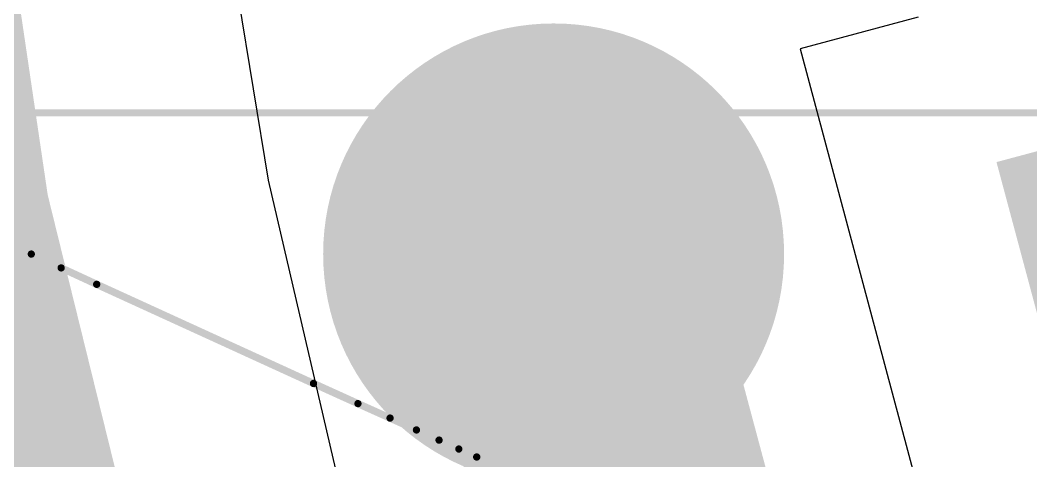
# Model space of a CAD drawing. Header units: inches. Extents: x -7 to 348, y -14 to 159.
# Drawn here: x 14.682 to 16.443, y 14.944 to 15.711 of the extents above; entities that cross this region are included whole.
import ezdxf

# ---------------------------------------------------------------- set-up
doc = ezdxf.new("R2010")
doc.units = ezdxf.units.IN
for name, color, linetype in [('Bottom Layer', 5, 'Continuous'), ('Bottom Solder', 6, 'Continuous'), ('Dimension', 6, 'Continuous'), ('Drill Drawing', 1, 'Continuous'), ('Fabrication', 76, 'Continuous'), ('Top Layer', 1, 'Continuous'), ('Top Solder', 216, 'Continuous'), ('Via Holes', 16, 'Continuous')]:
    doc.layers.add(name, color=color, linetype=linetype)

msp = doc.modelspace()

# ---------------------------------------------------------------- hatches: boundary and pattern name
at = {"layer": 'Bottom Layer'}
h = msp.add_hatch(color=5, dxfattribs=at)
edge = h.paths.add_edge_path()
edge.add_arc((15.6115, 15.3041), 0.3, 0, 360)
at = {"layer": 'Bottom Solder'}
h = msp.add_hatch(color=6, dxfattribs=at)
edge = h.paths.add_edge_path()
edge.add_arc((15.6115, 15.3041), 0.4016, 0, 360)
at = {"layer": 'Top Layer'}
h = msp.add_hatch(color=1, dxfattribs=at)
edge = h.paths.add_edge_path()
edge.add_arc((15.6115, 15.3041), 0.3, 0, 360)
at = {"layer": 'Top Solder'}
msp.add_hatch(color=216, dxfattribs=at).paths.add_polyline_path([(17.2556, 15.6979), (17.5153, 14.7289), (16.6429, 14.4951), (16.3832, 15.4642)])
at = {"layer": 'Via Holes'}
h = msp.add_hatch(color=7, dxfattribs=at)
edge = h.paths.add_edge_path()
edge.add_arc((15.6115, 15.3041), 0.15, 0, 360)

# ---------------------------------------------------------------- linework, layer by layer
at = {"layer": 'Dimension'}
msp.add_lwpolyline([(58.31, 19.467, 0.254, 0.254, 1), (13.31, 19.467, 0.254, 0.254, 1)], format="xyseb", close=True, dxfattribs=at)
at = {"layer": 'Drill Drawing'}
for points in [[(15.3575, 15.5581, 0.0508, 0.0508, 0), (15.8655, 15.5581, 0.0508, 0.0508, 0)], [(15.3575, 15.5581, 0.0508, 0.0508, 0), (15.6115, 15.0501, 0.0508, 0.0508, 0)], [(15.6115, 15.0501, 0.0508, 0.0508, 0), (15.8655, 15.5581, 0.0508, 0.0508, 0)]]:
    msp.add_lwpolyline(points, format="xyseb", dxfattribs=at)
for points in [[(15.3448, 15.5581, 0.0254, 0.0254, 1), (15.3702, 15.5581, 0.0254, 0.0254, 1)], [(15.3448, 15.5581, 0.0254, 0.0254, 1), (15.3702, 15.5581, 0.0254, 0.0254, 1)], [(15.8528, 15.5581, 0.0254, 0.0254, 1), (15.8782, 15.5581, 0.0254, 0.0254, 1)], [(15.8528, 15.5581, 0.0254, 0.0254, 1), (15.8782, 15.5581, 0.0254, 0.0254, 1)], [(15.5988, 15.0501, 0.0254, 0.0254, 1), (15.6242, 15.0501, 0.0254, 0.0254, 1)], [(15.5988, 15.0501, 0.0254, 0.0254, 1), (15.6242, 15.0501, 0.0254, 0.0254, 1)]]:
    msp.add_lwpolyline(points, format="xyseb", close=True, dxfattribs=at)
at = {"layer": 'Fabrication'}
for points in [[(53.1935, 31.3327, 0.0127, 0.0127, -1.1671), (15.6751, 13.587, 0.0127, 0.0127, 0)], [(53.1935, 31.3327, 0.0127, 0.0127, -1.1671), (15.6751, 13.587, 0.0127, 0.0127, 0)], [(53.1935, 31.3327, 0.0127, 0.0127, -1.1671), (15.6751, 13.587, 0.0127, 0.0127, 0)], [(53.1935, 31.3327, 0.0127, 0.0127, -1.1671), (15.6751, 13.587, 0.0127, 0.0127, 0)], [(54.5111, 31.1383, 0.0127, 0.0127, -1.205705), (14.1774, 15.55, 0.0127, 0.0127, 0)], [(54.5111, 31.1383, 0.0127, 0.0127, -1.205705), (14.1774, 15.55, 0.0127, 0.0127, 0)], [(14.1774, 15.55, 0.0127, 0.0127, 0), (22.3943, 15.55, 0.0127, 0.0127, 0)], [(14.1774, 15.55, 0.0127, 0.0127, 0), (22.3943, 15.55, 0.0127, 0.0127, 0)], [(14.656, 15.325, 0.0127, 0.0127, 0), (14.7013, 15.304, 0.0127, 0.0127, 0)], [(14.656, 15.325, 0.0127, 0.0127, 0), (14.7013, 15.304, 0.0127, 0.0127, 0)], [(14.7013, 15.304, 0.0127, 0.0127, 0), (14.7534, 15.2799, 0.0127, 0.0127, 0)], [(14.7013, 15.304, 0.0127, 0.0127, 0), (14.7534, 15.2799, 0.0127, 0.0127, 0)], [(14.7534, 15.2799, 0.0127, 0.0127, 0), (14.8153, 15.2513, 0.0127, 0.0127, 0)], [(14.7534, 15.2799, 0.0127, 0.0127, 0), (14.8153, 15.2513, 0.0127, 0.0127, 0)], [(14.8153, 15.2513, 0.0127, 0.0127, 0), (15.1931, 15.0786, 0.0127, 0.0127, 0)], [(14.8153, 15.2513, 0.0127, 0.0127, 0), (15.1931, 15.0786, 0.0127, 0.0127, 0)], [(15.1931, 15.0786, 0.0127, 0.0127, 0), (15.2705, 15.0435, 0.0127, 0.0127, 0)], [(15.1931, 15.0786, 0.0127, 0.0127, 0), (15.2705, 15.0435, 0.0127, 0.0127, 0)], [(15.2705, 15.0435, 0.0127, 0.0127, 0), (15.3265, 15.0183, 0.0127, 0.0127, 0)], [(15.2705, 15.0435, 0.0127, 0.0127, 0), (15.3265, 15.0183, 0.0127, 0.0127, 0)], [(15.3265, 15.0183, 0.0127, 0.0127, 0), (15.3725, 14.9976, 0.0127, 0.0127, 0)], [(15.3265, 15.0183, 0.0127, 0.0127, 0), (15.3725, 14.9976, 0.0127, 0.0127, 0)], [(15.3725, 14.9976, 0.0127, 0.0127, 0), (15.4119, 14.9799, 0.0127, 0.0127, 0)], [(15.3725, 14.9976, 0.0127, 0.0127, 0), (15.4119, 14.9799, 0.0127, 0.0127, 0)], [(15.4119, 14.9799, 0.0127, 0.0127, 0), (15.4463, 14.9644, 0.0127, 0.0127, 0)], [(15.4119, 14.9799, 0.0127, 0.0127, 0), (15.4463, 14.9644, 0.0127, 0.0127, 0)], [(15.4463, 14.9644, 0.0127, 0.0127, 0), (15.4775, 14.9505, 0.0127, 0.0127, 0)], [(15.4463, 14.9644, 0.0127, 0.0127, 0), (15.4775, 14.9505, 0.0127, 0.0127, 0)], [(15.4775, 14.9505, 0.0127, 0.0127, 0), (15.5069, 14.9374, 0.0127, 0.0127, 0)], [(15.4775, 14.9505, 0.0127, 0.0127, 0), (15.5069, 14.9374, 0.0127, 0.0127, 0)]]:
    msp.add_lwpolyline(points, format="xyseb", dxfattribs=at)
for points in [[(14.6982, 15.304, 0.00635, 0.00635, 1), (14.7045, 15.304, 0.00635, 0.00635, 1)], [(14.6982, 15.304, 0.00635, 0.00635, 1), (14.7045, 15.304, 0.00635, 0.00635, 1)], [(14.6982, 15.304, 0.00635, 0.00635, 1), (14.7045, 15.304, 0.00635, 0.00635, 1)], [(14.6982, 15.304, 0.00635, 0.00635, 1), (14.7045, 15.304, 0.00635, 0.00635, 1)], [(14.7502, 15.2799, 0.00635, 0.00635, 1), (14.7565, 15.2799, 0.00635, 0.00635, 1)], [(14.7502, 15.2799, 0.00635, 0.00635, 1), (14.7565, 15.2799, 0.00635, 0.00635, 1)], [(14.7502, 15.2799, 0.00635, 0.00635, 1), (14.7565, 15.2799, 0.00635, 0.00635, 1)], [(14.7502, 15.2799, 0.00635, 0.00635, 1), (14.7565, 15.2799, 0.00635, 0.00635, 1)], [(14.8121, 15.2513, 0.00635, 0.00635, 1), (14.8185, 15.2513, 0.00635, 0.00635, 1)], [(14.8121, 15.2513, 0.00635, 0.00635, 1), (14.8185, 15.2513, 0.00635, 0.00635, 1)], [(14.8121, 15.2513, 0.00635, 0.00635, 1), (14.8185, 15.2513, 0.00635, 0.00635, 1)], [(14.8121, 15.2513, 0.00635, 0.00635, 1), (14.8185, 15.2513, 0.00635, 0.00635, 1)], [(15.1899, 15.0786, 0.00635, 0.00635, 1), (15.1963, 15.0786, 0.00635, 0.00635, 1)], [(15.1899, 15.0786, 0.00635, 0.00635, 1), (15.1963, 15.0786, 0.00635, 0.00635, 1)], [(15.1899, 15.0786, 0.00635, 0.00635, 1), (15.1963, 15.0786, 0.00635, 0.00635, 1)], [(15.1899, 15.0786, 0.00635, 0.00635, 1), (15.1963, 15.0786, 0.00635, 0.00635, 1)], [(15.2674, 15.0435, 0.00635, 0.00635, 1), (15.2737, 15.0435, 0.00635, 0.00635, 1)], [(15.2674, 15.0435, 0.00635, 0.00635, 1), (15.2737, 15.0435, 0.00635, 0.00635, 1)], [(15.2674, 15.0435, 0.00635, 0.00635, 1), (15.2737, 15.0435, 0.00635, 0.00635, 1)], [(15.2674, 15.0435, 0.00635, 0.00635, 1), (15.2737, 15.0435, 0.00635, 0.00635, 1)], [(15.3233, 15.0183, 0.00635, 0.00635, 1), (15.3297, 15.0183, 0.00635, 0.00635, 1)], [(15.3233, 15.0183, 0.00635, 0.00635, 1), (15.3297, 15.0183, 0.00635, 0.00635, 1)], [(15.3233, 15.0183, 0.00635, 0.00635, 1), (15.3297, 15.0183, 0.00635, 0.00635, 1)], [(15.3233, 15.0183, 0.00635, 0.00635, 1), (15.3297, 15.0183, 0.00635, 0.00635, 1)], [(15.3693, 14.9976, 0.00635, 0.00635, 1), (15.3757, 14.9976, 0.00635, 0.00635, 1)], [(15.3693, 14.9976, 0.00635, 0.00635, 1), (15.3757, 14.9976, 0.00635, 0.00635, 1)], [(15.3693, 14.9976, 0.00635, 0.00635, 1), (15.3757, 14.9976, 0.00635, 0.00635, 1)], [(15.3693, 14.9976, 0.00635, 0.00635, 1), (15.3757, 14.9976, 0.00635, 0.00635, 1)], [(15.4087, 14.9799, 0.00635, 0.00635, 1), (15.4151, 14.9799, 0.00635, 0.00635, 1)], [(15.4087, 14.9799, 0.00635, 0.00635, 1), (15.4151, 14.9799, 0.00635, 0.00635, 1)], [(15.4087, 14.9799, 0.00635, 0.00635, 1), (15.4151, 14.9799, 0.00635, 0.00635, 1)], [(15.4087, 14.9799, 0.00635, 0.00635, 1), (15.4151, 14.9799, 0.00635, 0.00635, 1)], [(15.4432, 14.9644, 0.00635, 0.00635, 1), (15.4495, 14.9644, 0.00635, 0.00635, 1)], [(15.4432, 14.9644, 0.00635, 0.00635, 1), (15.4495, 14.9644, 0.00635, 0.00635, 1)], [(15.4432, 14.9644, 0.00635, 0.00635, 1), (15.4495, 14.9644, 0.00635, 0.00635, 1)], [(15.4432, 14.9644, 0.00635, 0.00635, 1), (15.4495, 14.9644, 0.00635, 0.00635, 1)], [(15.4743, 14.9505, 0.00635, 0.00635, 1), (15.4807, 14.9505, 0.00635, 0.00635, 1)], [(15.4743, 14.9505, 0.00635, 0.00635, 1), (15.4807, 14.9505, 0.00635, 0.00635, 1)], [(15.4743, 14.9505, 0.00635, 0.00635, 1), (15.4807, 14.9505, 0.00635, 0.00635, 1)], [(15.4743, 14.9505, 0.00635, 0.00635, 1), (15.4807, 14.9505, 0.00635, 0.00635, 1)]]:
    msp.add_lwpolyline(points, format="xyseb", close=True, dxfattribs=at)
at = {"layer": 'Top Layer'}
for p, q in [((15.1147, 15.4329), (14.8898, 16.7953)), ((16.2468, 15.7169), (16.041, 15.6617)), ((16.041, 15.6617), (16.412, 14.277)), ((15.4042, 14.191), (15.1147, 15.4329))]:
    msp.add_line(p, q, dxfattribs=at)
for points in [[(14.2446, 13.1348, 2.032, 2.032, -0.267603), (19.4524, 34.998, 2.032, 2.032, 0)], [(15.6327, 15.2503, 0.508, 0.508, 0), (15.8294, 14.5163, 0.508, 0.508, 0)]]:
    msp.add_lwpolyline(points, format="xyseb", dxfattribs=at)
msp.add_lwpolyline([(15.5057, 15.2503, 0.254, 0.254, 1), (15.7597, 15.2503, 0.254, 0.254, 1)], format="xyseb", close=True, dxfattribs=at)

doc.saveas('drawing.dxf')
